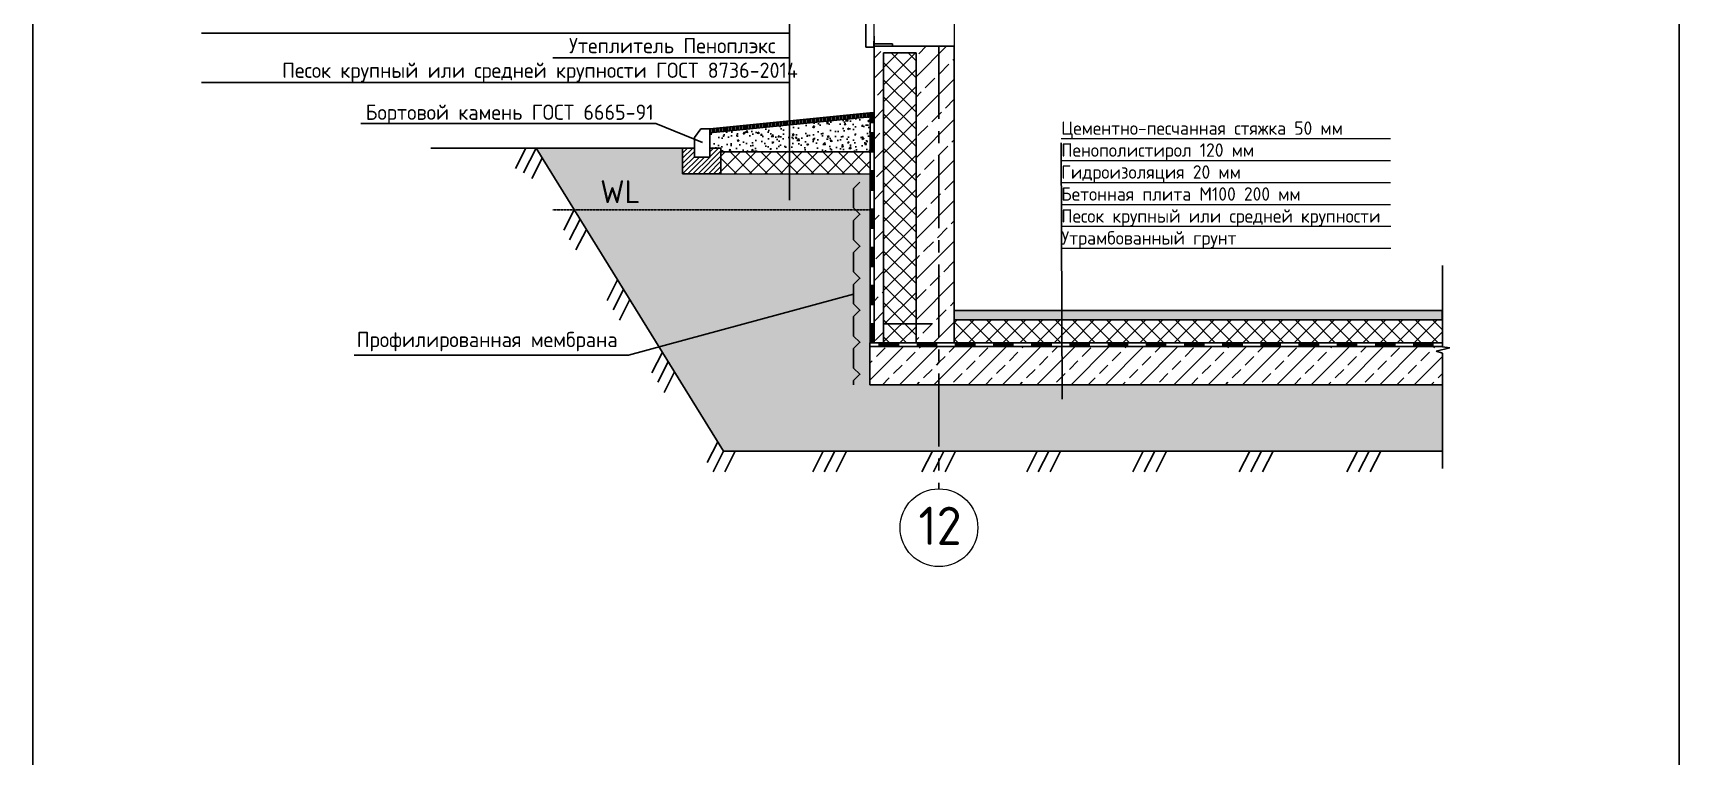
# Model space of a CAD drawing. Header units: millimetres. Extents: x -10163 to 1081624, y -5450 to 230390.
# Drawn here: x 415302 to 458409, y 43949 to 62884 of the extents above; entities that cross this region are included whole.
import ezdxf
from ezdxf.enums import TextEntityAlignment as Align

# ---------------------------------------------------------------- set-up
doc = ezdxf.new("R2010")
doc.units = ezdxf.units.MM
doc.linetypes.add('CENTER2', pattern=[28.575, 19.05, -3.175, 3.175, -3.175])
doc.linetypes.add('HIDDEN', pattern=[0.375, 0.25, -0.125])
for name, color, linetype in [('0разрез', 7, 'Continuous'), ('ВЫНОСКИ_Р_СТ', 130, 'Continuous'), ('заливка стен', 41, 'Continuous'), ('оси', 1, 'CENTER2'), ('ОТМОСТКА', 100, 'Continuous'), ('РАЗДЕЛИТ_ЛИНИИ', 150, 'Continuous'), ('УТЕПЛИТЕЛЬ', 30, 'Continuous'), ('Фундамент', 30, 'Continuous'), ('Фундаменты', 40, 'Continuous'), ('图框_标题栏属性', 1, 'Continuous')]:
    doc.layers.add(name, color=color, linetype=linetype)
for name, color, linetype, lineweight in [('A-Wall-H', 250, 'Continuous', 20), ('RAZMER', 250, 'Continuous', 13), ('разрез по стене', 150, 'Continuous', 25)]:
    doc.layers.add(name, color=color, linetype=linetype, lineweight=lineweight)
doc.styles.add('GOST-2.304_Type-B', font='GOST Common.ttf')
doc.styles.add('ГОСТ', font='GOST Common.ttf', dxfattribs={"height": 400})
pattern_1 = [(45, (-40471.3, -929.84), (-449.0128, 449.0128), []), (45, (-40022.3, -929.84), (-449.0128, 449.0128), [317.5, -158.75])]
pattern_2 = [(45, (-44772.7, 228.36), (-202.05576, 202.05576), []), (135, (-44772.7, 228.36), (-202.05576, -202.05576), [])]

msp = doc.modelspace()

# ---------------------------------------------------------------- hatches: boundary and pattern name
at = {"true_color": 0x000000}
h = msp.add_hatch(color=18, dxfattribs=at)
h.dxf.hatch_style = 1
h.paths.add_polyline_path([(437327.934, 60769.538), (437228.266, 60769.538), (437228.266, 60538.571), (437327.934, 60538.571)])
h = msp.add_hatch()
h.set_pattern_fill('ANSI37', color=256, scale=90)
h.set_pattern_definition(pattern_2)
h.paths.add_polyline_path([(434621.464, 59769.538), (433315.89, 59769.538), (433315.89, 59196.286), (434448.39, 59196.286, -0.046991852)])
h.paths.add_polyline_path([(435117.19, 59769.538), (434621.464, 59769.538, 0.046991852), (434448.39, 59196.286), (435117.19, 59196.286)])
h = msp.add_hatch()
h.set_pattern_fill('ANSI37', color=256, scale=90)
h.set_pattern_definition(pattern_2)
h.paths.add_polyline_path([(437218.266, 59769.538), (435117.19, 59769.538), (435117.19, 59196.286), (437218.266, 59196.286)])
at = {"layer": '0разрез'}
h = msp.add_hatch(dxfattribs=at)
h.set_pattern_fill('ANSI31', color=256, scale=15, angle=45)
h.set_pattern_definition([(90, (-2266756.485, -212416.242), (-47.625, 0), [])])
h.paths.add_polyline_path([(437228.363, 60689.244), (437228.011, 60788.725), (437218.028, 60789.247), (435117.19, 60578.463), (435117.19, 60477.965)])
h.paths.add_polyline_path([(435117.19, 60477.965), (435117.19, 60578.463), (433027.934, 60369.538), (433027.934, 60269.039)])
at = {"layer": '0разрез', "ltscale": 10, "true_color": 0x000000}
h = msp.add_hatch(color=18, dxfattribs=at)
h.dxf.hatch_style = 1
h.paths.add_polyline_path([(437327.934, 60788.571), (437227.934, 60788.571), (437227.934, 60769.538), (437327.934, 60769.538)])
at = {"layer": '0разрез', "ltscale": 10}
h = msp.add_hatch(dxfattribs=at)
h.set_pattern_fill('AR-CONC', color=256, scale=2.5)
h.set_pattern_definition([(50, (-2266756.5, -212416.24), (455.46167, -39.847714), [47.625, -523.875]), (355, (-2266756.5, -212416.24), (-88.10855, 477.64211), [38.1, -419.10146]), (100.451445, (-2266718.53, -212419.56), (367.35312, 437.79438), [40.47502, -445.22561]), (46.1842, (-2266756.5, -212289.24), (677.6976, -105.10582), [71.4375, -785.8125]), (96.635558, (-2266700, -212298), (593.51034, 618.56531), [60.71256, -667.83902]), (351.18415, (-2266756.5, -212289.24), (593.51034, 618.56531), [57.14992, -628.64933]), (21, (-2266693, -212321), (379.03598, -255.662995), [47.625, -523.875]), (326, (-2266693, -212321), (154.50507, 460.469915), [38.1, -419.1]), (71.451445, (-2266661.4, -212342.3), (533.54105, 204.80692), [40.47502, -445.224844]), (37.5, (-2266756.48, -212416.24), (7.721508, 211.387597), [0, -414.02, 0, -425.45, 0, -420.6875]), (7.5, (-2266756.48, -212416.24), (167.049156, 250.451437), [0, -242.57, 0, -404.495, 0, -160.3375]), (327.5, (-2266898.09, -212416.24), (338.976488, -14.32186), [0, -158.75, 0, -495.3, 0, -657.225]), (317.5, (-2266961.6, -212416.24), (370.322953, 63.566228), [0, -206.375, 0, -328.93, 0, -466.725])])
h.paths.add_polyline_path([(437218.266, 60688.072), (435117.19, 60477.965), (435117.19, 59769.538), (437218.266, 59769.538)])
h.paths.add_polyline_path([(435117.19, 60477.965), (433027.934, 60269.039), (433027.934, 59866.479), (433315.89, 59866.479), (433315.89, 59769.538), (435117.19, 59769.538)])
at = {"layer": '0разрез', "ltscale": 10, "true_color": 0x000000}
h = msp.add_hatch(color=18, dxfattribs=at)
h.dxf.hatch_style = 1
h.paths.add_polyline_path([(437227.934, 59769.538), (437327.934, 59769.538), (437327.934, 60269.538), (437227.934, 60269.538)])
at = {"layer": '0разрез'}
h = msp.add_hatch(dxfattribs=at)
h.set_pattern_fill('AR-SAND', color=256, scale=10, angle=45)
h.set_pattern_definition([(82.5, (-1963451.6, -331967.07), (-357.38135, 334.75349), [0, -386.08, 0, -431.8, 0, -412.75]), (52.5, (-1963451.6, -331967.1), (-189.01093, 824.73285), [0, -208.28, 0, -347.98, 0, -133.35]), (12.5, (-1963672.5, -332188), (558.299826, 560.33231), [0, -127, 0, -457.2, 0, -596.9]), (2.5, (-1963672.5, -332188), (382.2811, 697.55078), [0, -63.5, 0, -299.72, 0, -342.9])])
h.paths.add_polyline_path([(452209.679, 53671.917), (439027.934, 53671.917), (439027.934, 51935.512), (452209.679, 51935.512)])
h.paths.add_polyline_path([(428479.702, 59866.479), (432315.89, 59866.479), (432315.89, 59196.286), (433315.89, 59196.286), (437218.266, 59196.286), (437218.266, 53666.917), (439027.934, 53671.917), (439032.732, 51935.512), (433382.027, 51919.9)])
h = msp.add_hatch(dxfattribs=at)
h.set_pattern_fill('ANSI31', color=256, scale=30)
h.set_pattern_definition([(45, (-44772.7, 228.36), (-67.35192, 67.35192), [])])
h.paths.add_polyline_path([(432627.934, 59634.744), (432627.934, 59866.479), (432315.89, 59866.479), (432315.89, 59196.286), (433315.89, 59196.286), (433315.89, 59866.479), (433027.934, 59866.479), (433027.934, 59634.744)])
at = {"layer": '0разрез', "ltscale": 10, "true_color": 0x000000}
h = msp.add_hatch(color=18, dxfattribs=at)
h.dxf.hatch_style = 1
h.paths.add_polyline_path([(437227.934, 58769.538), (437327.934, 58769.538), (437327.934, 59269.538), (437227.934, 59269.538)])
h = msp.add_hatch(color=18, dxfattribs=at)
h.dxf.hatch_style = 1
h.paths.add_polyline_path([(437227.934, 57769.538), (437327.934, 57769.538), (437327.934, 58269.538), (437227.934, 58269.538)])
h = msp.add_hatch(color=18, dxfattribs=at)
h.dxf.hatch_style = 1
h.paths.add_polyline_path([(437227.934, 56769.538), (437327.934, 56769.538), (437327.934, 57269.538), (437227.934, 57269.538)])
h = msp.add_hatch(color=18, dxfattribs=at)
h.dxf.hatch_style = 1
h.paths.add_polyline_path([(437227.934, 55769.538), (437327.934, 55769.538), (437327.934, 56269.538), (437227.934, 56269.538)])
h = msp.add_hatch(color=18, dxfattribs=at)
h.dxf.hatch_style = 1
h.paths.add_polyline_path([(437227.934, 54769.538), (437327.934, 54769.538), (437327.934, 55269.538), (437227.934, 55269.538)])
h = msp.add_hatch(color=18, dxfattribs=at)
h.dxf.hatch_style = 1
h.paths.add_polyline_path([(437964.272, 54669.538), (437964.272, 54769.538), (437464.272, 54769.538), (437464.272, 54669.538)])
h = msp.add_hatch(color=18, dxfattribs=at)
h.dxf.hatch_style = 1
h.paths.add_polyline_path([(438964.272, 54669.538), (438964.272, 54769.538), (438464.272, 54769.538), (438464.272, 54669.538)])
h = msp.add_hatch(color=18, dxfattribs=at)
h.dxf.hatch_style = 1
h.paths.add_polyline_path([(439964.272, 54669.538), (439964.272, 54769.538), (439464.272, 54769.538), (439464.272, 54669.538)])
h = msp.add_hatch(color=18, dxfattribs=at)
h.dxf.hatch_style = 1
h.paths.add_polyline_path([(440964.272, 54669.538), (440964.272, 54769.538), (440464.272, 54769.538), (440464.272, 54669.538)])
h = msp.add_hatch(color=18, dxfattribs=at)
h.dxf.hatch_style = 1
h.paths.add_polyline_path([(441964.272, 54669.538), (441964.272, 54769.538), (441464.272, 54769.538), (441464.272, 54669.538)])
h = msp.add_hatch(color=18, dxfattribs=at)
h.dxf.hatch_style = 1
h.paths.add_polyline_path([(442964.272, 54669.538), (442964.272, 54769.538), (442464.272, 54769.538), (442464.272, 54669.538)])
h = msp.add_hatch(color=18, dxfattribs=at)
h.dxf.hatch_style = 1
h.paths.add_polyline_path([(443964.272, 54669.538), (443964.272, 54769.538), (443464.272, 54769.538), (443464.272, 54669.538)])
h = msp.add_hatch(color=18, dxfattribs=at)
h.dxf.hatch_style = 1
h.paths.add_polyline_path([(444964.272, 54669.538), (444964.272, 54769.538), (444464.272, 54769.538), (444464.272, 54669.538)])
h = msp.add_hatch(color=18, dxfattribs=at)
h.dxf.hatch_style = 1
h.paths.add_polyline_path([(445964.272, 54669.538), (445964.272, 54769.538), (445464.272, 54769.538), (445464.272, 54669.538)])
h = msp.add_hatch(color=18, dxfattribs=at)
h.dxf.hatch_style = 1
h.paths.add_polyline_path([(446964.272, 54669.538), (446964.272, 54769.538), (446464.272, 54769.538), (446464.272, 54669.538)])
h = msp.add_hatch(color=18, dxfattribs=at)
h.dxf.hatch_style = 1
h.paths.add_polyline_path([(447964.272, 54669.538), (447964.272, 54769.538), (447464.272, 54769.538), (447464.272, 54669.538)])
h = msp.add_hatch(color=18, dxfattribs=at)
h.dxf.hatch_style = 1
h.paths.add_polyline_path([(448964.272, 54669.538), (448964.272, 54769.538), (448464.272, 54769.538), (448464.272, 54669.538)])
h = msp.add_hatch(color=18, dxfattribs=at)
h.dxf.hatch_style = 1
h.paths.add_polyline_path([(449964.272, 54669.538), (449964.272, 54769.538), (449464.272, 54769.538), (449464.272, 54669.538)])
h = msp.add_hatch(color=18, dxfattribs=at)
h.dxf.hatch_style = 1
h.paths.add_polyline_path([(450964.272, 54669.538), (450964.272, 54769.538), (450464.272, 54769.538), (450464.272, 54669.538)])
h = msp.add_hatch(color=18, dxfattribs=at)
h.dxf.hatch_style = 1
h.paths.add_polyline_path([(451964.272, 54669.538), (451964.272, 54769.538), (451464.272, 54769.538), (451464.272, 54669.538)])
at = {"layer": '0разрез', "ltscale": 10}
h = msp.add_hatch(dxfattribs=at)
h.set_pattern_fill('ANSI33', color=256, scale=100)
h.set_pattern_definition(pattern_1)
h.paths.add_polyline_path([(439027.934, 54671.917), (437218.266, 54671.917), (437218.266, 53671.917), (439027.934, 53671.917)])
h = msp.add_hatch(dxfattribs=at)
h.set_pattern_fill('ANSI33', color=256, scale=100)
h.set_pattern_definition(pattern_1)
h.paths.add_polyline_path([(445884.567, 54671.917), (439027.934, 54671.917), (439027.934, 53671.917), (445888.051, 53671.917)])
h.paths.add_polyline_path([(445884.567, 54671.917), (452209.679, 54671.917), (452209.679, 53671.917), (445884.567, 53671.917)])
at = {"layer": 'разрез по стене'}
h = msp.add_hatch(dxfattribs=at)
h.set_pattern_fill('JIS_STN_2.5', color=9, scale=300)
h.set_pattern_definition([(45, (-2266756.5, -212416.24), (-530.33009, 530.33009), []), (45, (-2266227, -212416.24), (-530.33009, 530.33009), [360, -150])])
h.paths.add_polyline_path([(438261.737, 65769.538), (437919.204, 65469.538), (437577.934, 65469.538), (437577.934, 65214.057), (438427.934, 65214.057)])
h.paths.add_polyline_path([(438788.392, 65769.538), (438427.934, 65769.538), (438427.934, 64469.538), (439027.934, 64469.538), (439027.934, 64719.538), (438945.763, 64719.538)])
h.paths.add_polyline_path([(439427.934, 64719.538), (439027.934, 64719.538), (439027.934, 64469.538), (439427.934, 64469.538)])
h.paths.add_polyline_path([(439027.934, 64116.701), (439427.934, 64116.701), (439427.934, 64469.538), (439027.934, 64469.538)])
h.paths.add_polyline_path([(439427.934, 62535.242), (439027.934, 62535.242), (439027.934, 54769.538), (439427.934, 54769.538)])
h.paths.add_polyline_path([(438427.934, 64116.701), (439027.934, 64116.701), (439027.934, 64477.277), (438427.934, 64477.277)])
h.paths.add_polyline_path([(439027.934, 62535.242), (438427.934, 62535.242), (438427.934, 54769.538), (439027.934, 54769.538)])
h.paths.add_polyline_path([(437327.934, 64116.701), (437577.934, 64116.701), (437577.934, 65469.538), (437327.934, 65469.538)])
h.paths.add_polyline_path([(437577.934, 62535.242), (437327.934, 62535.242), (437327.934, 54769.538), (437577.934, 54769.538)])
h = msp.add_hatch(dxfattribs=at)
h.set_pattern_fill('AR-SAND', color=9, scale=2, angle=-90)
h.set_pattern_definition([(307.5, (-2266756.83, -212316.24), (97.8826475, 3.2000626), [0, -77.216, 0, -86.36, 0, -82.55]), (277.5, (-2266756.83, -212316.24), (143.36502, -89.9046566), [0, -41.656, 0, -69.596, 0, -26.67]), (237.5, (-2266756.83, -212253.76), (0.287437, -158.198474), [0, -25.4, 0, -91.44, 0, -119.38]), (227.5, (-2266756.83, -212253.76), (44.5858647, -152.7112905), [0, -12.7, 0, -59.944, 0, -68.58])])
h.paths.add_polyline_path([(452209.33, 55619.537), (445881.247, 55619.537), (445882.119, 55369.537), (452209.33, 55369.537)], flags=16)
h.paths.add_polyline_path([(452209.33, 55619.537), (445881.247, 55619.537), (445882.119, 55369.537), (452209.33, 55369.537)], flags=17)
h.paths.add_polyline_path([(439427.586, 55619.537), (452209.33, 55619.537), (452209.33, 55369.537), (439427.586, 55369.537)])
at = {"layer": 'УТЕПЛИТЕЛЬ'}
h = msp.add_hatch(dxfattribs=at)
h.set_pattern_fill('ANSI37', color=0, scale=100)
h.set_pattern_definition([(45, (-1963451.6, -331967.07), (-224.506403, 224.506403), []), (135, (-1963451.6, -331967.07), (-224.506403, -224.506403), [])])
h.paths.add_polyline_path([(445882.119, 55369.537), (439427.934, 55369.537), (439427.934, 54769.538), (439568.996, 54769.538), (445884.209, 54769.538)])
h.paths.add_polyline_path([(452209.679, 55369.537), (445882.119, 55369.537), (445884.209, 54769.538), (452209.679, 54769.538)])
h.paths.add_polyline_path([(437577.934, 64293.119), (438427.934, 64293.119), (438427.934, 64494.477), (437577.934, 64494.477)])
h.paths.add_polyline_path([(438427.934, 62358.824), (437577.934, 62358.824), (437577.934, 54769.538), (438427.934, 54769.538)])

# ---------------------------------------------------------------- linework, layer by layer
for p, q in [((430900.334, 54450.355), (436793.064, 56042.066)), ((438849.425, 55267.577), (437577.934, 55267.577)), ((430900.334, 54450.355), (423712.334, 54450.355))]:
    msp.add_line(p, q)
at = {"ltscale": 10}
msp.add_lwpolyline([(415302.299, 43045.632), (458408.84, 43045.632), (458408.84, 119661.707), (415302.299, 119661.707)], close=True, dxfattribs=at)
at = {"layer": '0разрез'}
for p, q in [((437109.347, 64141.701), (437109.347, 62510.242)), ((437327.934, 62510.242), (437109.347, 62510.242)), ((437327.934, 62535.242), (439427.934, 62535.242)), ((437327.934, 62510.242), (437327.934, 62535.242)), ((437577.934, 62358.824), (438427.934, 62358.824))]:
    msp.add_line(p, q, dxfattribs=at)
at = {"layer": '0разрез', "lineweight": 15}
msp.add_line((439427.934, 64116.701), (439427.934, 62535.242), dxfattribs=at)
at = {"layer": '0разрез', "ltscale": 10}
for p, q in [((431616.367, 60509.487), (423892.105, 60509.487)), ((432832.615, 60014.465), (431616.367, 60509.487)), ((431616.367, 60509.487), (431616.367, 60509.487))]:
    msp.add_line(p, q, dxfattribs=at)
at = {"layer": '0разрез'}
msp.add_lwpolyline([(437327.934, 64116.701, 0, 0, 0), (437327.934, 62535.242, 50, 50, 0), (437327.934, 64116.701, 50, 50, 0)], format="xyseb", dxfattribs=at)
msp.add_lwpolyline([(437327.934, 62535.242), (437807.045, 62535.242), (437807.045, 62595.924), (437327.934, 62595.924)], close=True, dxfattribs=at)
at = {"layer": '0разрез', "color": 18, "ltscale": 10, "true_color": 0x000000}
msp.add_lwpolyline([(437227.934, 60788.571), (437227.934, 60769.538), (437327.934, 60769.538), (437327.934, 60769.538)], dxfattribs=at)
for points in [[(437227.934, 60788.571), (437227.934, 60538.571), (437327.934, 60538.571), (437327.934, 60788.571)], [(437227.934, 60769.538), (437227.934, 60269.538), (437327.934, 60269.538), (437327.934, 60769.538)], [(437227.934, 60269.538), (437227.934, 59769.538), (437327.934, 59769.538), (437327.934, 60269.538)], [(437227.934, 59269.538), (437227.934, 58769.538), (437327.934, 58769.538), (437327.934, 59269.538)], [(437227.934, 58269.538), (437227.934, 57769.538), (437327.934, 57769.538), (437327.934, 58269.538)], [(437227.934, 57269.538), (437227.934, 56769.538), (437327.934, 56769.538), (437327.934, 57269.538)], [(437227.934, 56269.538), (437227.934, 55769.538), (437327.934, 55769.538), (437327.934, 56269.538)], [(437227.934, 55269.538), (437227.934, 54769.538), (437327.934, 54769.538), (437327.934, 55269.538)], [(437464.272, 54669.538), (437964.272, 54669.538), (437964.272, 54769.538), (437464.272, 54769.538)], [(438464.272, 54669.538), (438964.272, 54669.538), (438964.272, 54769.538), (438464.272, 54769.538)], [(439464.272, 54669.538), (439964.272, 54669.538), (439964.272, 54769.538), (439464.272, 54769.538)], [(440464.272, 54669.538), (440964.272, 54669.538), (440964.272, 54769.538), (440464.272, 54769.538)], [(441464.272, 54669.538), (441964.272, 54669.538), (441964.272, 54769.538), (441464.272, 54769.538)], [(442464.272, 54669.538), (442964.272, 54669.538), (442964.272, 54769.538), (442464.272, 54769.538)], [(443464.272, 54669.538), (443964.272, 54669.538), (443964.272, 54769.538), (443464.272, 54769.538)], [(444464.272, 54669.538), (444964.272, 54669.538), (444964.272, 54769.538), (444464.272, 54769.538)], [(445464.272, 54669.538), (445964.272, 54669.538), (445964.272, 54769.538), (445464.272, 54769.538)], [(446464.272, 54669.538), (446964.272, 54669.538), (446964.272, 54769.538), (446464.272, 54769.538)], [(447464.272, 54669.538), (447964.272, 54669.538), (447964.272, 54769.538), (447464.272, 54769.538)], [(448464.272, 54669.538), (448964.272, 54669.538), (448964.272, 54769.538), (448464.272, 54769.538)], [(449464.272, 54669.538), (449964.272, 54669.538), (449964.272, 54769.538), (449464.272, 54769.538)], [(450464.272, 54669.538), (450964.272, 54669.538), (450964.272, 54769.538), (450464.272, 54769.538)], [(451464.272, 54669.538), (451964.272, 54669.538), (451964.272, 54769.538), (451464.272, 54769.538)]]:
    msp.add_lwpolyline(points, close=True, dxfattribs=at)
at = {"layer": '0разрез', "ltscale": 10}
msp.add_lwpolyline([(439427.586, 55619.537), (452209.33, 55619.537), (452209.33, 55369.537), (439427.586, 55369.537)], close=True, dxfattribs=at)
at = {"layer": 'A-Wall-H'}
msp.add_lwpolyline([(432549.424, 59196.286), (437218.266, 59196.286)], dxfattribs=at)
at = {"layer": 'RAZMER', "color": 0}
for p, q in [((450852.199, 60111.284), (442232.128, 60111.284)), ((447732.128, 59536.284), (442232.128, 59536.284)), ((450852.199, 59536.284), (442232.128, 59536.284)), ((450852.199, 58961.284), (442232.128, 58961.284)), ((450852.199, 58386.284), (442232.128, 58386.284)), ((450856.581, 57811.284), (442236.51, 57811.284)), ((450856.581, 57236.284), (442236.51, 57236.284))]:
    msp.add_line(p, q, dxfattribs=at)
at = {"layer": 'ВЫНОСКИ_Р_СТ', "color": 0}
for p, q in [((435117.19, 58502.822), (435117.19, 64169.767)), ((435117.19, 62878.087), (419718.421, 62878.087)), ((435117.19, 62232.247), (428914.902, 62232.247)), ((435117.19, 61586.407), (419718.421, 61586.407)), ((442255.51, 53297.693), (442232.128, 60008.663))]:
    msp.add_line(p, q, dxfattribs=at)
at = {"layer": 'заливка стен', "ltscale": 10}
for p, q in [((437218.266, 60788.571), (437327.934, 60788.571)), ((437218.266, 54769.538), (439568.996, 54769.538)), ((437218.266, 54769.538), (437218.266, 53666.917)), ((437218.266, 53671.917), (452209.679, 53671.917))]:
    msp.add_line(p, q, dxfattribs=at)
at = {"layer": 'оси', "ltscale": 100}
msp.add_line((439027.934, 62535.242), (439027.934, 50946.389), dxfattribs=at)
at = {"layer": 'ОТМОСТКА', "color": 0}
for p, q in [((437218.266, 60788.571), (433027.934, 60369.538)), ((437228.266, 60689.072), (433027.934, 60269.039)), ((433027.934, 60369.538), (433027.934, 59866.479)), ((433315.89, 59769.538), (437218.266, 59769.538))]:
    msp.add_line(p, q, dxfattribs=at)
at = {"layer": 'РАЗДЕЛИТ_ЛИНИИ', "color": 0}
for p, q in [((452209.679, 56795.488), (452209.679, 55453.684)), ((452209.679, 55453.684), (452209.679, 54666.917)), ((452049.83, 54550.323), (452405.717, 54641.487)), ((452209.679, 54500.596), (452049.83, 54550.323)), ((452405.717, 54641.487), (452209.679, 54666.917))]:
    msp.add_line(p, q, dxfattribs=at)
at = {"layer": 'разрез по стене'}
for p, q in [((437327.934, 62535.242), (437327.934, 54769.538)), ((439427.934, 62535.242), (439427.934, 54769.538)), ((439427.934, 62535.242), (439427.934, 54769.538)), ((437577.934, 62358.824), (437577.934, 54769.538)), ((438427.934, 62358.824), (438427.934, 54769.538)), ((437228.266, 60788.571), (437228.266, 54769.538)), ((432627.934, 60142.216), (432790.248, 60369.538)), ((432790.248, 60369.538), (433027.934, 60369.538)), ((433027.934, 60369.538), (433027.934, 59634.744)), ((432627.934, 59634.744), (432627.934, 60142.216)), ((428479.702, 59866.479), (425718.487, 59866.479)), ((428209.285, 59866.479), (427935.045, 59330.717)), ((428479.702, 59866.479), (428149.321, 59221.037)), ((428641.35, 59605.131), (428367.111, 59069.37)), ((432315.89, 59866.479), (428479.702, 59866.479)), ((428479.702, 59866.479), (433385.153, 51935.512)), ((432627.934, 59866.479), (432315.89, 59866.479)), ((432315.89, 59866.479), (432315.89, 59196.286)), ((433027.934, 59634.744), (432627.934, 59634.744)), ((433315.89, 59866.479), (433027.934, 59866.479)), ((433315.89, 59196.286), (433315.89, 59866.479)), ((436527.934, 59769.538), (437218.266, 59769.538)), ((432315.89, 59196.286), (433315.89, 59196.286)), ((429477.841, 58252.722), (429203.601, 57716.961)), ((429631.187, 58004.798), (429356.947, 57469.036)), ((429795.823, 57738.619), (429521.584, 57202.858)), ((437218.895, 56976.002), (437327.934, 56976.002)), ((430614.445, 56415.098), (430340.206, 55879.337)), ((430767.791, 56167.174), (430493.552, 55631.412)), ((430932.427, 55900.996), (430658.188, 55365.234)), ((439427.586, 55619.537), (452209.33, 55619.537)), ((439427.934, 54769.538), (452209.679, 54769.538)), ((431785.284, 54522.127), (431511.044, 53986.365)), ((437218.266, 54671.917), (452209.679, 54671.917)), ((452209.679, 54500.596), (452209.679, 51481.64)), ((431938.63, 54274.202), (431664.39, 53738.44)), ((432103.266, 54008.024), (431829.026, 53472.262)), ((433236.56, 52175.753), (432962.32, 51639.991)), ((433389.905, 51935.512), (433115.666, 51392.067)), ((433385.153, 51935.512), (452209.679, 51935.512)), ((433693.329, 51935.512), (433419.09, 51392.067)), ((435996.131, 51935.512), (435721.892, 51392.067)), ((436299.555, 51935.512), (436025.315, 51392.067)), ((436606.528, 51935.512), (436332.288, 51392.067)), ((438854.881, 51935.512), (438580.642, 51392.067)), ((439158.305, 51935.512), (438884.065, 51392.067)), ((439465.278, 51935.512), (439191.038, 51392.067)), ((441600.396, 51935.512), (441326.156, 51392.067)), ((441903.819, 51935.512), (441629.58, 51392.067)), ((442210.792, 51935.512), (441936.553, 51392.067)), ((444376.664, 51935.512), (444102.425, 51392.067)), ((444680.087, 51935.512), (444405.848, 51392.067)), ((444987.06, 51935.512), (444712.821, 51392.067)), ((447166.539, 51935.512), (446892.3, 51392.067)), ((447469.963, 51935.512), (447195.723, 51392.067)), ((447776.935, 51935.512), (447502.696, 51392.067)), ((449986.74, 51935.512), (449712.501, 51392.067)), ((450290.164, 51935.512), (450015.924, 51392.067)), ((450597.136, 51935.512), (450322.897, 51392.067))]:
    msp.add_line(p, q, dxfattribs=at)
at = {"layer": 'Фундаменты'}
msp.add_lwpolyline([(436956.321, 58976.153), (436793.064, 58812.897), (436793.064, 58301.099), (436956.321, 58137.843), (436793.064, 57974.586), (436793.064, 57462.789), (436956.321, 57299.532), (436793.064, 57136.276), (436793.064, 56624.478), (436956.321, 56461.222), (436793.064, 56297.965), (436793.064, 55786.168), (436956.321, 55622.911), (436793.064, 55459.655), (436793.064, 54947.857), (436956.321, 54784.6), (436793.064, 54621.344), (436793.064, 54109.546), (436956.321, 53946.29), (436793.064, 53783.033), (436793.064, 53671.917)], dxfattribs=at)
at = {"layer": 'Фундаменты', "linetype": 'HIDDEN', "ltscale": 30}
msp.add_lwpolyline([(437218.266, 58252.131), (428916.598, 58252.131)], dxfattribs=at)
at = {"layer": '图框_标题栏属性', "color": 0, "lineweight": 18}
msp.add_circle((439027.934, 49928.889), 1017.5, dxfattribs=at)

# ---------------------------------------------------------------- texts
at = {"layer": 'RAZMER', "color": 0, "style": 'GOST-2.304_Type-B'}
for s, p in [('Цементно-песчанная стяжка 50 мм', (442232.128, 60111.284)), ('Пенополистирол 120 мм', (442232.128, 59536.284)), ('Гидроизоляция 20 мм', (442232.128, 58961.284)), ('Бетонная плита М100 200 мм', (442232.128, 58386.284)), ('Песок крупный или средней крупности', (442232.128, 57811.284)), ('Утрамбованный грунт', (442236.51, 57236.284))]:
    msp.add_text(s, height=350, dxfattribs=at).set_placement(p, align=Align.BOTTOM_LEFT)
at = {"layer": 'ВЫНОСКИ_Р_СТ', "color": 0}
for s, style, p in [('Утеплитель Пеноплэкс', 'ГОСТ', (429340.16, 62232.247)), ('Песок крупный или средней крупности ГОСТ 8736-2014', 'ГОСТ', (421827.105, 61586.407)), ('Бортовой камень ГОСТ 6665-91', 'ГОСТ', (424012.377, 60487.224)), ('Профилированная мембрана', 'GOST-2.304_Type-B', (423780.407, 54535.814))]:
    msp.add_text(s, height=400, dxfattribs=dict(at, style=style)).set_placement(p, align=Align.BOTTOM_LEFT)
at = {"layer": 'Фундамент', "ltscale": 10, "insert": (438491.202, 50477.565), "char_height": 1000, "attachment_point": 1, "style": 'ГОСТ'}
msp.add_mtext_dynamic_manual_height_columns('12', width=1426.96822, gutter_width=2000, heights=[0], dxfattribs=at)
at = {"layer": 'Фундаменты', "insert": (430157.208, 59026.51), "char_height": 600, "attachment_point": 1, "style": 'ГОСТ'}
msp.add_mtext_dynamic_manual_height_columns('WL', width=1994.17114, gutter_width=2000, heights=[0], dxfattribs=at)

doc.saveas('drawing.dxf')
